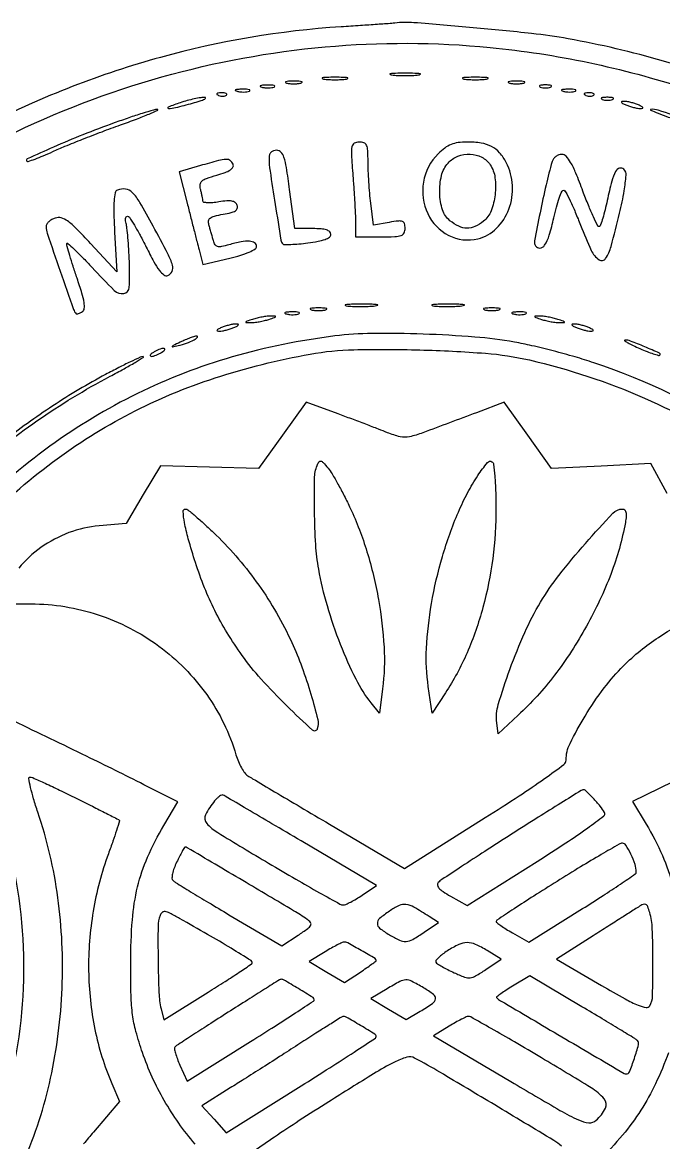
# Model space of a CAD drawing. Extents: x 0 to 449, y 1 to 450.
# Drawn here: x 132.3 to 287.6, y 178.4 to 450 of the extents above; entities that cross this region are included whole.
import ezdxf

# ---------------------------------------------------------------- set-up
doc = ezdxf.new("R2010")
doc.units = 0

msp = doc.modelspace()

# ---------------------------------------------------------------- linework, layer by layer
for points in [[(309.933214, 432.782373, 0.053037), (264.480186, 446.038393, 0.017311), (255.650568, 447.311316, 0.004605), (241.496313, 448.722185, 0.00283), (227.113568, 449.940154, 0.051089), (222.5, 449.83279, -0.013758), (221.766966, 449.760839, -0.000314), (218.26875, 449.516617, -0.000703), (214.170738, 449.238893, -0.000476), (209.5, 448.933416, 0.051606), (165.716348, 441.531295, 0.049601), (123.756541, 425.270227, 0.049545), (85.777412, 401.041995, 0.051239), (53.776173, 370.058373, 0.086257), (14.35399, 302.322327, 0.088154), (0.49313, 225.775126, 0.088142), (13.850899, 149.130034, 0.086205)], [(16.309268, 156.086223, -0.080952), (5.078203, 225, -0.080952), (16.309268, 293.913777, -0.078517), (48.877759, 356.5, -0.025343), (57.622035, 367.155352, -0.01188), (69.933648, 380.066352, -0.01188), (82.844648, 392.377965, -0.025343), (93.5, 401.122241, -0.044827), (128.296572, 422.309672, -0.045759), (166.077818, 436.785053, -0.046085), (205.603532, 444.072575, -0.046841), (245.576322, 443.937023, -0.02772), (269.467992, 440.266733, -0.026612), (293.141452, 433.941987, -0.02679)], [(307.212582, 349.731449, 0.065804), (270.754801, 367.465589, 0.010067), (266.172982, 368.888843, 0.006699), (260.868598, 370.34347, 0.006744), (255.681218, 371.61712, 0.013088), (251.5, 372.469499, 0.023852), (241.867919, 373.701685, 0.011294), (229.364872, 374.414541, 0.011202), (217.013475, 374.562309, 0.027871), (208, 373.96503, 0.039899), (183.113199, 368.877371, 0.043588), (160.109524, 359.993953, 0.043426), (138.921015, 347.222318, 0.039058), (119.4355, 330.5645, 0.035626), (104.15584, 312.937156, 0.039188), (92.065353, 293.848993, 0.039434), (83.161427, 273.219494, 0.036968), (77.375798, 251, 0.030777), (76.022466, 239.709165, 0.01444), (75.597569, 225, 0.01444), (76.022466, 210.290835, 0.030777), (77.375798, 199, 0.036968), (83.161427, 176.780506, 0.039434)], [(87.441099, 175.568966, -0.032474), (81.305715, 197.125253, -0.040082), (79.816185, 208.323206, -0.013061), (79.382286, 225.00747, -0.01309), (79.821606, 241.709272, -0.03942), (81.312375, 253, -0.033275), (87.37725, 274.364436, -0.038256), (96.011865, 293.720453, -0.038396), (107.463627, 311.475964, -0.033966), (121.9376, 328.0624, -0.035454), (139.585464, 343.370503, -0.041352), (158.372023, 355.174525, -0.041058), (178.962657, 363.789399, -0.034108), (202, 369.573683, -0.03902), (212.564871, 370.631667, -0.012155), (228.517592, 370.591798, -0.012197), (244.471773, 369.774216, -0.038114), (255.089303, 368.150147, -0.046086), (282.967454, 358.909069, -0.049022), (308.071499, 344.861789, -0.049224)], [(288.512802, 335.758768), (284.5, 343.017535), (272.5, 342.436759), (260.5, 341.855983), (254.764164, 349.888509), (249.028329, 357.921035), (242.264164, 355.36397, -0.001026), (229.265646, 350.480585, -0.034043), (226.070472, 349.529674, -0.112372), (223.816125, 349.535544, -0.039228), (220.702561, 350.515167, 0.003426), (218.565798, 351.359682, 0.001181), (215.465471, 352.552121, 0.001173), (212.041103, 353.850717, 0.001361), (208.77564, 355.070159), (201.05128, 357.930786), (195.27564, 349.881959), (189.5, 341.833131), (177.59193, 342.166565), (165.683859, 342.5), (161.552782, 335.5), (157.421706, 328.5), (150.859186, 327.931951, 0.06836), (143.536073, 326.272424, 0.06424), (136.76159, 322.679323, 0.066891), (131.36623, 317.657593, 0.088288)], [(174.115909, 177.989611, -0.045964), (166.637341, 188.569811, -0.048249), (161.357995, 200.17231, -0.015453), (159.767344, 205.320031, -0.034663), (158.957142, 209.327322, -0.026571), (158.595634, 214.009036, -0.005984), (158.5, 222, -0.019395), (158.902315, 232.367539, -0.039843), (160.173713, 240.387749, -0.044104), (162.593974, 247.570349, -0.029934), (166.528199, 255.25793), (169.92406, 261.015861), (161.71203, 265.154126, 0.003315), (147.823725, 272.037754, 0.001683), (130.263746, 280.523667, 0.00009), (111.268853, 289.620058, 0.551909)], [(127.104039, 309), (134.341921, 309, -0.08031), (150.608494, 306.370316, -0.078711), (165.342577, 298.743585, -0.079291), (176.912043, 286.996952, -0.083352), (184.009583, 272.424309, 0.027369), (184.590914, 270.789426, 0.028305), (185.341786, 269.246664, 0.029487), (186.142173, 267.993835, 0.097471), (186.856063, 267.330103, 0.004701), (188.051587, 266.604872, 0.000126), (193.351025, 263.459698, 0.000263), (199.581245, 259.768655, 0.00018), (206.658065, 255.58451), (224.816131, 244.857432), (244.401729, 257.178716, 0.004386), (252.641728, 262.463938, 0.009807), (258.788019, 266.657097, 0.00544), (263.459723, 270.057507, 0.235939), (263.993664, 271.115643, -0.114191), (264.94452, 275.15265, -0.021969), (268.58932, 281.782627, -0.024274), (273.21241, 288.611485, -0.037044), (277.916713, 294, -0.0479), (286.368816, 300.881229, -0.054734), (295.620495, 305.676853, -0.05517)], [(309.690959, 275.551392), (280.084017, 261.102785), (283.404826, 255.588035, -0.032984), (287.333491, 247.968793, -0.044402), (289.783894, 240.608494, -0.039264)], [(132.563342, 173.732387, 0.048277), (139.080483, 193.966556, 0.043666), (141.883596, 215.773823, 0.043637), (140.857474, 237.751115, 0.048059), (136.003297, 258.490247, -0.009461), (134.968417, 261.75413, -0.016507), (134.252244, 264.50026, -0.011169), (133.811498, 266.677186, -0.467188), (134.081577, 267, -0.105257), (134.74884, 266.857958, -0.002342), (137.761477, 265.497513, -0.005199), (141.278086, 263.845191, -0.00348), (145.268169, 261.885152, -0.00066), (149.208128, 259.90908, -0.001057), (152.565894, 258.210554, -0.00018), (155.53309, 256.700372, -0.061361), (155.743386, 256.558433, -0.299458), (155.799958, 256.356067, -0.00128), (155.066566, 254.081335, -0.00546), (154.187741, 251.476292, -0.003345), (153.097543, 248.423281, 0.04575), (149.405169, 234.443782, 0.045383), (148.303064, 219.987695, 0.0462), (149.823794, 205.822579, 0.051464), (153.911786, 192.705795), (155.793759, 188.315329), (149.484132, 180.907664, 0.004934), (147.090875, 178.041095, 0.008158)], [(127.579994, 255.066217, -0.066179), (132.52376, 223.760678, -0.066526), (129.111392, 192.403714, -0.072343)], [(262.848485, 177.49006, 0.051999), (261.035266, 178.85984, 0.000488), (246.71286, 187.4859, 0.001461), (233.427938, 195.41669, 0.012127), (227.305103, 198.849752, 0.193627), (225.386525, 199.050485, 0.048158), (222.390722, 197.872935, 0.020654), (217.365871, 195.048647, 0.002436), (206.488252, 188.255693, 0.003274), (199.345807, 183.681129, 0.005257), (193.322, 179.676472, 0.001353), (188.137047, 176.129761, 0.233044)], [(288.801913, 200.165396, -0.023554), (285.661463, 192.633849, -0.032099), (282.094297, 186.201256, -0.031602), (277.686882, 180.20293, -0.02182), (272, 173.981021, -0.014801)]]:
    msp.add_lwpolyline(points, format="xyb")
for points in [[(221.75, 437.276604, 0.019375), (223.229765, 437.150935, 0.011494), (225, 437.110234, 0.011494), (226.770235, 437.150935, 0.019375), (228.25, 437.276604, 0.108536), (228.666199, 437.423685, 0.707215), (228.635937, 437.56145, 0.025693), (227.329566, 437.655793, 0.005179), (225, 437.679926, 0.005179), (222.670434, 437.655793, 0.025693), (221.364063, 437.56145, 0.707215), (221.333801, 437.423685, 0.108536)], [(190.269032, 434.307009, 0.037336), (191.036634, 434.167106, 0.029507), (191.880008, 434.127736, 0.030339), (192.671085, 434.185595, 0.06278), (193.269032, 434.344063, 0.31318), (193.386009, 434.52287, 0.333666), (193.257153, 434.684921, 0.052471), (192.580113, 434.787295, 0.014395), (191.5, 434.805051, 0.012823), (190.431793, 434.764444, 0.080377), (189.900903, 434.643467, 0.597527), (189.883358, 434.48334, 0.087174)], [(196.25, 435.310674, 0.039571), (197.047266, 435.168469, 0.024357), (198, 435.122029, 0.024357), (198.952734, 435.168469, 0.039571), (199.75, 435.310674, 0.161593), (200.00914, 435.478988, 0.542911), (199.957813, 435.633659, 0.052887), (199.251983, 435.740287, 0.011065), (198, 435.767997, 0.011065), (196.748017, 435.740287, 0.052887), (196.042187, 435.633659, 0.542911), (195.99086, 435.478988, 0.161593)], [(205.25, 436.283746, 0.023547), (206.502218, 436.153981, 0.014044), (208, 436.111902, 0.014044), (209.497782, 436.153981, 0.023547), (210.75, 436.283746, 0.124239), (211.112409, 436.435926, 0.664672), (211.076562, 436.577962, 0.03126), (209.97062, 436.675363, 0.006336), (208, 436.700336, 0.006336), (206.02938, 436.675363, 0.03126), (204.923438, 436.577962, 0.664672), (204.887591, 436.435926, 0.124239)], [(239.25, 436.283746, 0.023547), (240.502218, 436.153981, 0.014044), (242, 436.111902, 0.014044), (243.497782, 436.153981, 0.023547), (244.75, 436.283746, 0.124239), (245.112409, 436.435926, 0.664672), (245.076562, 436.577962, 0.03126), (243.97062, 436.675363, 0.006336), (242, 436.700336, 0.006336), (240.02938, 436.675363, 0.03126), (238.923438, 436.577962, 0.664672), (238.887591, 436.435926, 0.124239)], [(250.25, 435.310674, 0.039571), (251.047266, 435.168469, 0.024357), (252, 435.122029, 0.024357), (252.952734, 435.168469, 0.039571), (253.75, 435.310674, 0.161593), (254.00914, 435.478988, 0.542911), (253.957813, 435.633659, 0.052887), (253.251983, 435.740287, 0.011065), (252, 435.767997, 0.011065), (250.748017, 435.740287, 0.052887), (250.042187, 435.633659, 0.542911), (249.99086, 435.478988, 0.161593)], [(257.75, 434.337719, 0.057986), (258.320008, 434.181385, 0.037979), (259, 434.12966, 0.037979), (259.679992, 434.181385, 0.057986), (260.25, 434.337719, 0.174857), (260.459382, 434.525001, 0.447206), (260.398438, 434.693942, 0.078554), (259.89144, 434.810911, 0.017491), (259, 434.842105, 0.017491), (258.10856, 434.810911, 0.078554), (257.601562, 434.693942, 0.447206), (257.540618, 434.525001, 0.174857)], [(179.8125, 432.316886, 0.051402), (180.359369, 432.160852, 0.05415), (180.916927, 432.123424, 0.060344), (181.402231, 432.202593, 0.126455), (181.729167, 432.395833, 0.296942), (181.77538, 432.614691, 0.208169), (181.592839, 432.799335, 0.077125), (181.112848, 432.910055, 0.028489), (180.416667, 432.921053, 0.018894), (179.670344, 432.862007, 0.168741), (179.37858, 432.720685, 0.470617), (179.395823, 432.538436, 0.054073)], [(184.269032, 433.307009, 0.037336), (185.036634, 433.167106, 0.029507), (185.880008, 433.127736, 0.030339), (186.671085, 433.185595, 0.06278), (187.269032, 433.344063, 0.31318), (187.386009, 433.52287, 0.333666), (187.257153, 433.684921, 0.052471), (186.580113, 433.787295, 0.014395), (185.5, 433.805051, 0.012823), (184.431793, 433.764444, 0.080377), (183.900903, 433.643467, 0.597527), (183.883358, 433.48334, 0.087174)], [(263.269032, 433.307009, 0.037336), (264.036634, 433.167106, 0.029507), (264.880008, 433.127736, 0.030339), (265.671085, 433.185595, 0.06278), (266.269032, 433.344063, 0.31318), (266.386009, 433.52287, 0.333666), (266.257153, 433.684921, 0.052471), (265.580113, 433.787295, 0.014395), (264.5, 433.805051, 0.012823), (263.431793, 433.764444, 0.080377), (262.900903, 433.643467, 0.597527), (262.883358, 433.48334, 0.087174)], [(268.8125, 432.316886, 0.051402), (269.359369, 432.160852, 0.05415), (269.916927, 432.123424, 0.060344), (270.402231, 432.202593, 0.126455), (270.729167, 432.395833, 0.296942), (270.77538, 432.614691, 0.208169), (270.592839, 432.799335, 0.077125), (270.112848, 432.910055, 0.028489), (269.416667, 432.921053, 0.018894), (268.670344, 432.862007, 0.168741), (268.37858, 432.720685, 0.470617), (268.395823, 432.538436, 0.054073)], [(170.5, 430.528002, 0.0139), (167.585798, 429.476892, 0.814855), (167.63999, 429.162386, 0.069255), (169.395949, 429.34849, 0.006879), (173.5, 430.429872, 0.009518), (175.300191, 430.967912, 0.032066), (176.44375, 431.416164, 0.239016), (176.638133, 431.664625, 0.470527), (176.5, 431.833731, 0.042457), (175.466181, 431.752326, 0.01271), (173.9125, 431.455356, 0.012645), (172.178137, 431.031722, 0.013378)], [(272.75, 431.337719, 0.057986), (273.320008, 431.181385, 0.037979), (274, 431.12966, 0.037979), (274.679992, 431.181385, 0.057986), (275.25, 431.337719, 0.174857), (275.459382, 431.525001, 0.447206), (275.398438, 431.693942, 0.078554), (274.89144, 431.810911, 0.017491), (274, 431.842105, 0.017491), (273.10856, 431.810911, 0.078554), (272.601562, 431.693942, 0.447206), (272.540618, 431.525001, 0.174857)], [(278.5, 430, 0.02318), (279.375609, 429.670913, 0.018093), (280.353125, 429.393028, 0.018434), (281.284048, 429.200514, 0.04179), (282, 429.140571, 0.055166), (282.502647, 429.196198, 0.507108), (282.577294, 429.367142, 0.14515), (282.303516, 429.625069, 0.015364), (281.5, 430, 0.02318), (280.624391, 430.329087, 0.018093), (279.646875, 430.606972, 0.018434), (278.715952, 430.799486, 0.04179), (278, 430.859429, 0.055166), (277.497353, 430.803802, 0.507108), (277.422706, 430.632858, 0.14515), (277.696484, 430.374931, 0.015364)], [(154.5, 425.624577, 0.007453), (146.937047, 422.743655, 0.008602), (139.819253, 419.767263, 0.002662), (133.434198, 416.92665, 0.524519), (133.326946, 416.339721, 0.287899), (133.640709, 416.267987, 0.005238), (135.320994, 416.874403, 0.011224), (137.308598, 417.66661, 0.007043), (139.597724, 418.677387, -0.00999), (142.580804, 419.973636, -0.003651), (146.850581, 421.692112, -0.003618), (151.547333, 423.503556, -0.004322), (156, 425.140129, 0.004265), (159.926869, 426.582938, 0.008735), (162.975, 427.793715, 0.009342), (165.042867, 428.702966, 0.803507), (165, 428.898424, 0.071269), (164.024201, 428.759768, 0.004699), (161.296875, 427.937441, 0.006729), (158.056637, 426.879103, 0.004973)], [(291.92625, 425.934301, 0.005169), (295.184338, 424.84472, 0.008265), (297.991021, 423.989219, 0.003003), (300.395517, 423.31514, 0.269429), (300.739673, 423.406339, 0.55362), (300.63219, 423.87415, 0.001555), (293.338324, 426.377473, 0.003291), (286.341736, 428.703221, 0.097743), (284.496591, 428.924717, 0.782453), (284.470093, 428.768006, 0.006935), (286.267959, 428.015228, 0.008217), (288.761811, 427.058774, 0.00418)], [(192.017937, 417.25, 0.033807), (192.27595, 413.941888, 0.003189), (193.507511, 405.891332, 0.00098), (194.916007, 397.171134, 0.157099), (195.35838, 396.308287, 0.200163), (195.752986, 396.145947, 0.008057), (197.33296, 396.179012, 0.013057), (199.241694, 396.29971, 0.008759), (201.415809, 396.532748, 0.015649), (203.900892, 396.922559, 0.042541), (205.615902, 397.400746, 0.066893), (206.664928, 397.961005, 0.241189), (207, 398.615223, 0.213147), (206.722906, 399.235697, 0.106397), (205.960827, 399.670803, 0.058271), (204.638442, 399.92564, 0.018494), (202.628687, 400), (198.257373, 400), (197, 409.5, 0.005651), (196.236175, 414.80902, 0.041011), (195.633595, 417.312858, 0.107855), (194.904071, 418.549356, 0.208674), (193.871313, 419, 0.081388), (193.114993, 418.876068, 0.108391), (192.519702, 418.518603, 0.112847), (192.144637, 417.957628, 0.093986)], [(212.345789, 412.75, -0.002655), (212.59208, 409.353125, -0.00269), (212.80112, 405.96875, -0.002617), (212.951755, 403.021871, -0.010999), (212.994006, 401.25), (213, 398), (219, 398, 0.008206), (222.530943, 398.057954, 0.075657), (224.031574, 398.336996, 0.197533), (224.739294, 398.963902, 0.114454), (225, 400.087898, 0.068753), (224.845615, 401.20534, 0.239234), (224.366572, 401.725552, 0.11857), (223.391528, 401.844008, 0.013057), (221.146764, 401.524796), (217.293529, 400.873796), (216.655457, 406.186898, -0.008425), (216.410264, 408.566595, -0.00541), (216.202265, 411.334589, -0.005437), (216.057407, 414.049324, -0.010152), (216.008692, 416.25, 0.012232), (215.937288, 418.965014, 0.094149), (215.637949, 420.196205, 0.199182), (214.999903, 420.792195, 0.089768), (213.851783, 421, 0.130609), (212.668623, 420.685572, 0.221191), (212.087584, 419.864641, 0.060589), (211.978005, 418.025963, 0.004046)], [(232.996617, 418.150463, 0.154423), (229.440181, 411.302006, 0.153489), (230.458508, 403.635561, 0.16686), (235.547593, 398.359184, 0.181182), (242.611822, 397.548095, 0.134054), (247.118733, 400.073092, 0.109728), (250.132821, 404.723957, 0.103271), (251.004264, 410.465726, 0.105908), (249.48965, 416.020016, 0.059644), (247.883593, 418.38583, 0.093386), (245.959628, 419.907038, 0.082699), (243.439486, 420.735949, 0.038205), (239.988818, 421, 0.033113), (237.806522, 420.855318, 0.063731), (236.115679, 420.406074, 0.06466), (234.608284, 419.550743, 0.035048)], [(175.380286, 415.273764), (170.260571, 413.780328), (172.188524, 406.140164, 0.000343), (172.995849, 402.950087, 0.000319), (173.827283, 399.682925, 0.000318), (174.570227, 396.77896, 0.001078), (175.059942, 394.886814), (176.003408, 391.273629), (182.501704, 392.828449, 0.015446), (185.148641, 393.548886, 0.029604), (187.211226, 394.315428, 0.032817), (188.6471, 395.064098, 0.261893), (189, 395.691634, 0.256522), (188.528875, 396.5495, 0.127775), (187.31299, 396.941925, 0.063545), (185.249516, 396.79953, 0.020874), (182.284857, 396.081696, -0.019063), (180.500098, 395.642705, -0.116548), (179.558091, 395.670023, -0.191676), (178.968579, 396.108758, -0.069395), (178.541458, 397.081696, -0.000017), (178.295246, 397.954102, -0.00001), (178.001169, 398.996318, -0.00001), (177.707472, 400.037345, -0.000017), (177.46252, 400.90577, -0.100965), (177.388735, 401.90592, -0.202705), (177.78021, 402.577756, -0.102286), (178.789498, 403.052103, -0.01703), (180.90137, 403.483337, 0.01887), (182.808768, 403.880131, 0.08077), (183.873537, 404.335372, 0.173102), (184.323679, 404.912065, 0.173297), (184.306699, 405.643138, 0.135043), (183.813477, 406.312731, 0.120992), (183.02649, 406.670475, 0.069407), (181.796906, 406.728611, 0.019008), (179.867849, 406.477673, -0.019935), (178.38391, 406.287432, -0.033793), (177.13217, 406.262293, -0.038552), (176.223782, 406.376017, -0.351738), (175.986345, 406.662102, 0.03601), (175.946082, 407.116983, 0.00844), (175.811217, 407.870295, 0.008655), (175.625996, 408.733622, 0.008406), (175.409338, 409.598478, -0.096084), (175.327847, 410.749287, -0.188154), (175.756009, 411.546536, -0.094012), (176.882348, 412.18922, -0.014514), (179.34962, 412.957896, 0.018583), (181.387508, 413.611037, 0.060456), (182.650955, 414.249779, 0.115952), (183.265605, 414.908138, 0.225356), (183.319639, 415.609418, 0.146422), (182.640718, 416.489301, 0.167821), (181.627289, 416.792043, 0.055223), (179.784348, 416.508633, 0.005227)], [(245.604792, 415.480412, -0.113145), (246.76514, 412.347495, -0.061804), (246.789548, 408.228979, -0.062538), (245.819928, 404.308192, -0.131446), (243.988322, 401.789461, -0.062705), (241.917672, 400.504464, -0.111761), (239.964845, 400.0932, -0.109079), (237.992457, 400.559872, -0.057822), (235.860784, 401.911647, -0.14708), (234.072429, 404.536525, -0.068462), (233.371574, 408.636753, -0.067409), (233.804615, 412.866264, -0.125381), (235.404988, 415.895012, -0.114592), (237.791915, 417.552796, -0.105256), (240.742414, 418.056579, -0.108731), (243.565431, 417.313943, -0.129952)], [(260.622676, 416.25, 0.013985), (259.137571, 410.592547, 0.008366), (257.674364, 403.794729, 0.002859), (256.372842, 397.011179, 0.186471), (256.588804, 395.856312, 0.277247), (257.663008, 395.302093, 0.235157), (258.783349, 395.953288, 0.072415), (259.92644, 398.395422, 0.019071), (261.018127, 402.582248, -0.011992), (261.666364, 405.220775, -0.019749), (262.354778, 407.412144, -0.014596), (263.013629, 409.095469, -0.359351), (263.427443, 409.310156, -0.224774), (263.886869, 408.958293, -0.006718), (264.99278, 406.734971, -0.012151), (266.222839, 404.008702, -0.007945), (267.513941, 400.810156, 0.016214), (270.085594, 394.730801, 0.133868), (271.998642, 392.45386, 0.419104), (273.580263, 392.754524, 0.082185), (274.908339, 395.687348, 0.00579), (276.963746, 403.749602, 0.01837), (278.076564, 409.202665, 0.021165), (278.538343, 412.961225, 0.21977), (278.01374, 414.38626, 0.272095), (276.953998, 414.661456, 0.203053), (275.993044, 413.887679, 0.060065), (275.060231, 411.49854, 0.010785), (273.965372, 406.836826, -0.008651), (273.438218, 404.548478, -0.012619), (272.888392, 402.553691, -0.008117), (272.36554, 400.92383, -0.174377), (272.055896, 400.534546, -0.441427), (271.693562, 400.637885, -0.006486), (270.618151, 402.87217, -0.012714), (269.403171, 405.666095, -0.007472), (268.085996, 409.063818, 0.008405), (266.372158, 413.460394, 0.033199), (265.097068, 416.067493, 0.057742), (264.005535, 417.543972, 0.207617), (262.954632, 418, 0.088852), (262.220737, 417.868546, 0.072453), (261.518929, 417.485937, 0.072409), (260.955066, 416.918735, 0.08853)], [(155.281574, 409.348244, 0.250317), (154.715751, 408.669826, 0.034736), (154.460277, 406.791097, 0.024082), (154.40852, 403.842951, 0.006521), (154.612275, 399.177191), (155.161402, 389.5), (148.794888, 396.385368, 0.007682), (145.283712, 400.067556, 0.042384), (143.205546, 401.8505, 0.088586), (141.656667, 402.594225, 0.145585), (140.214187, 402.56798, 0.053103), (139.367338, 402.196447, 0.059067), (138.650417, 401.665403, 0.067359), (138.162759, 401.063274, 0.137412), (138, 400.482226, 0.082225), (138.267837, 398.864558, 0.001213), (141.410934, 389.705909, 0.000922), (144.644383, 380.413408, 0.112647), (145.30584, 379.360827, 0.248268), (145.476911, 379.308151, 0.035397), (145.843859, 379.405279, 0.033421), (146.295595, 379.594323, 0.022609), (146.783409, 379.86614, 0.234137), (147.24852, 380.612581, 0.063449), (147.206276, 382.045035, 0.034605), (146.686369, 384.312523, 0.008318), (145.504449, 387.986919, -0.003727), (144.545002, 390.878324, -0.005245), (143.735682, 393.472093, -0.003164), (143.092349, 395.662803, -0.06994), (143, 396.319777, -0.642069), (143.247938, 396.433258, -0.009639), (144.801396, 395.03856, -0.012762), (146.778981, 393.096256, -0.00678), (149.132413, 390.596801, 0.013129), (154.530223, 385.007977, 0.23722), (156.828345, 384.270058, 0.355486), (158.157791, 385.747988, 0.022488), (158.185857, 392.012652, 0.00534), (158.03247, 395.007686, 0.006457), (157.822222, 397.814654, 0.005551), (157.588874, 400.169303, 0.043274), (157.373883, 401.25, -0.043339), (157.240586, 401.920498, -0.075445), (157.263773, 402.485937, -0.115262), (157.431453, 402.860313, -0.234192), (157.713327, 403, -0.253901), (158.175891, 402.748924, -0.007436), (159.398985, 400.803848, -0.013222), (160.781608, 398.389169, -0.008523), (162.260783, 395.523736, 0.009776), (164.11403, 391.955634, 0.03739), (165.47205, 389.85242, 0.06835), (166.560844, 388.761825, 0.259646), (167.480069, 388.630725, 0.198182), (168.526153, 389.620412, 0.179234), (168.626438, 391.112755, 0.047977), (167.514395, 393.869042, 0.004075), (163.931749, 400.62623, 0.007845), (160.708502, 406.370385, 0.063641), (158.875851, 408.760456, 0.162816), (157.238664, 409.585376, 0.133033)], [(202.25, 380.310674, 0.039571), (203.047266, 380.168469, 0.024357), (204, 380.122029, 0.024357), (204.952734, 380.168469, 0.039571), (205.75, 380.310674, 0.161593), (206.00914, 380.478988, 0.542911), (205.957813, 380.633659, 0.052887), (205.251983, 380.740287, 0.011065), (204, 380.767997, 0.011065), (202.748017, 380.740287, 0.052887), (202.042187, 380.633659, 0.542911), (201.99086, 380.478988, 0.161593)], [(210.727696, 381.278268, 0.02012), (212.234338, 381.152063, 0.010546), (214.11537, 381.110215, 0.010474), (216.048239, 381.148479, 0.015806), (217.727696, 381.270202, 0.062969), (218.351289, 381.416037, 0.78507), (218.335636, 381.550546, 0.026082), (217.006031, 381.645979, 0.004587), (214.5, 381.67186, 0.004873), (211.985512, 381.650253, 0.021409), (210.504386, 381.559569, 0.613017), (210.45162, 381.422293, 0.180442)], [(231.727696, 381.278268, 0.02012), (233.234338, 381.152063, 0.010546), (235.11537, 381.110215, 0.010474), (237.048239, 381.148479, 0.015806), (238.727696, 381.270202, 0.062969), (239.351289, 381.416037, 0.78507), (239.335636, 381.550546, 0.026082), (238.006031, 381.645979, 0.004587), (235.5, 381.67186, 0.004873), (232.985512, 381.650253, 0.021409), (231.504386, 381.559569, 0.613017), (231.45162, 381.422293, 0.180442)], [(244.25, 380.310674, 0.039571), (245.047266, 380.168469, 0.024357), (246, 380.122029, 0.024357), (246.952734, 380.168469, 0.039571), (247.75, 380.310674, 0.161593), (248.00914, 380.478988, 0.542911), (247.957813, 380.633659, 0.052887), (247.251983, 380.740287, 0.011065), (246, 380.767997, 0.011065), (244.748017, 380.740287, 0.052887), (244.042187, 380.633659, 0.542911), (243.99086, 380.478988, 0.161593)], [(188, 378, 0.004595), (186.660122, 377.557279, 0.172749), (186.413781, 377.36194, 0.574334), (186.487696, 377.221484, 0.010926), (187.5, 377.19936, 0.0298), (188.443967, 377.255671, 0.014229), (189.646875, 377.434548, 0.01405), (190.896643, 377.693325, 0.019418), (192, 378, 0.004595), (193.339878, 378.442721, 0.172749), (193.586219, 378.63806, 0.574334), (193.512304, 378.778516, 0.010926), (192.5, 378.80064, 0.0298), (191.556033, 378.744329, 0.014229), (190.353125, 378.565452, 0.01405), (189.103357, 378.306675, 0.019418)], [(196.269032, 379.307009, 0.037336), (197.036634, 379.167106, 0.029507), (197.880008, 379.127736, 0.030339), (198.671085, 379.185595, 0.06278), (199.269032, 379.344063, 0.31318), (199.386009, 379.52287, 0.333666), (199.257153, 379.684921, 0.052471), (198.580113, 379.787295, 0.014395), (197.5, 379.805051, 0.012823), (196.431793, 379.764444, 0.080377), (195.900903, 379.643467, 0.597527), (195.883358, 379.48334, 0.087174)], [(251.269032, 379.307009, 0.037336), (252.036634, 379.167106, 0.029507), (252.880008, 379.127736, 0.030339), (253.671085, 379.185595, 0.06278), (254.269032, 379.344063, 0.31318), (254.386009, 379.52287, 0.333666), (254.257153, 379.684921, 0.052471), (253.580113, 379.787295, 0.014395), (252.5, 379.805051, 0.012823), (251.431793, 379.764444, 0.080377), (250.900903, 379.643467, 0.597527), (250.883358, 379.48334, 0.087174)], [(258, 378, 0.019418), (259.103357, 377.693325, 0.01405), (260.353125, 377.434548, 0.014229), (261.556033, 377.255671, 0.0298), (262.5, 377.19936, 0.010926), (263.512304, 377.221484, 0.574334), (263.586219, 377.36194, 0.172749), (263.339878, 377.557279, 0.004595), (262, 378, 0.019418), (260.896643, 378.306675, 0.01405), (259.646875, 378.565452, 0.014229), (258.443967, 378.744329, 0.0298), (257.5, 378.80064, 0.010926), (256.487696, 378.778516, 0.574334), (256.413781, 378.63806, 0.172749), (256.660122, 378.442721, 0.004595)], [(180.5, 376, 0.015364), (179.696484, 375.625069, 0.14515), (179.422706, 375.367142, 0.507108), (179.497353, 375.196198, 0.055166), (180, 375.140571, 0.04179), (180.715952, 375.200514, 0.018434), (181.646875, 375.393028, 0.018093), (182.624391, 375.670913, 0.02318), (183.5, 376, 0.015364), (184.303516, 376.374931, 0.14515), (184.577294, 376.632858, 0.507108), (184.502647, 376.803802, 0.055166), (184, 376.859429, 0.04179), (183.284048, 376.799486, 0.018434), (182.353125, 376.606972, 0.018093), (181.375609, 376.329087, 0.02318)], [(266.5, 376, 0.02318), (267.375609, 375.670913, 0.018093), (268.353125, 375.393028, 0.018434), (269.284048, 375.200514, 0.04179), (270, 375.140571, 0.055166), (270.502647, 375.196198, 0.507108), (270.577294, 375.367142, 0.14515), (270.303516, 375.625069, 0.015364), (269.5, 376, 0.02318), (268.624391, 376.329087, 0.018093), (267.646875, 376.606972, 0.018434), (266.715952, 376.799486, 0.04179), (266, 376.859429, 0.055166), (265.497353, 376.803802, 0.507108), (265.422706, 376.632858, 0.14515), (265.696484, 376.374931, 0.015364)], [(170.5, 372.464812, 0.002037), (168.764415, 371.620123, 0.144411), (168.530826, 371.405178, 0.659589), (168.604514, 371.303275, 0.004567), (170, 371.630879, 0.026704), (172.032941, 372.244434, 0.031226), (173.881999, 373.045761, 0.092215), (174.636092, 373.625335, 0.654132), (174.5, 373.924487, 0.071548), (173.937143, 373.83507, 0.012376), (172.9125, 373.489646, 0.01324), (171.721891, 373.019091, 0.011503)], [(281.895766, 370.908462, 0.010162), (283.609143, 370.189598, 0.015803), (285.116518, 369.647331, 0.010047), (286.365407, 369.269703, 0.271097), (286.687253, 369.353919, 0.525456), (286.603873, 369.806448, 0.005253), (283.06457, 371.346729, 0.008704), (279.587383, 372.745891, 0.115926), (278.229764, 372.929363, 0.710525), (278.196014, 372.790727, 0.01757), (279.005624, 372.306585, 0.014522), (280.258867, 371.66245, 0.007037)], [(164, 370, 0.027796), (163.485814, 369.625641, 0.102785), (163.234375, 369.315379, 0.335455), (163.267727, 369.122372, 0.190341), (163.5, 369.030626, 0.067616), (163.987337, 369.096832, 0.024967), (164.646875, 369.315379, 0.024204), (165.352293, 369.628962, 0.026766), (166, 370, 0.027796), (166.514186, 370.374359, 0.102785), (166.765625, 370.684621, 0.335455), (166.732273, 370.877628, 0.190341), (166.5, 370.969374, 0.067616), (166.012663, 370.903168, 0.024967), (165.353125, 370.684621, 0.024204), (164.647707, 370.371038, 0.026766)], [(152.415628, 364.62553, 0.022053), (139.624712, 357.012388, 0.021912), (127.52577, 348.286913, 0.022269), (116.43216, 338.690813, 0.024823), (106.651306, 328.471644, 0.012753), (101.629718, 322.366814, 0.00962), (96.417264, 315.418344, 0.009566), (91.845434, 308.810171, 0.02744), (89.019095, 304, 0.045446), (88.470482, 302.648233, 0.832993), (88.674765, 302.542806, 0.018188), (90.413745, 304.96951, 0.002154), (94.053229, 310.511205, -0.032583), (105.986439, 326.474089, -0.032346), (119.919609, 340.792893, -0.031875), (135.788638, 353.38197, -0.029685), (153.5, 364.181723, 0.004343), (156.883471, 366.016532, 0.008303), (159.5625, 367.558252, 0.005924), (161.552849, 368.780314, 0.751021), (161.5, 368.964099, 0.10856), (160.827401, 368.818073, 0.003874), (158.418966, 367.690669, 0.006987), (155.58574, 366.28861, 0.00482)], [(211.705973, 332.198466, -0.03516), (215.744836, 321.65277, -0.029672), (218.541197, 310.031555, -0.030386), (219.880961, 298.539237, -0.04493), (219.531138, 288.402925), (218.797583, 282.531751), (216.78852, 285.012839, -0.054161), (213.108233, 290.723847, -0.022472), (209.365363, 299.121168, -0.022035), (206.150274, 308.49867, -0.027739), (204.05098, 317.433659, -0.028423), (203.345366, 323.361647, -0.011584), (203.032916, 331.478139, -0.008434), (203.045237, 339.385557, -0.087215), (203.666086, 342.572217, -0.0505), (204.11068, 343.453298, -0.32292), (204.549158, 343.627345, -0.147952), (205.126255, 343.280936, -0.0115), (206.317967, 341.904004, -0.037171), (207.298685, 340.518909, -0.008754), (208.719834, 338.061351, -0.008968), (210.257721, 335.170119, -0.008718)], [(247, 332.398825, -0.031843), (246.208034, 319.975834, -0.034641), (243.844247, 308.106703, -0.036069), (239.988689, 297.135505, -0.041833), (234.745383, 287.391559), (231.559539, 282.5), (230.609932, 288.970514, -0.049388), (230.175814, 298.195808, -0.029767), (231.391945, 309.088225, -0.028398), (234.029901, 320.483712, -0.030183), (237.901727, 331.270739, -0.020467), (240.137823, 335.948854, -0.025246), (242.611711, 340.101357, -0.020075), (244.919971, 343.281054, -0.381063), (246.035824, 343.47786, -0.228838), (246.419958, 342.874972, -0.007639), (246.716773, 339.977587, -0.013109), (246.930202, 336.459473, -0.008594)], [(179.203813, 325.679226, -0.023085), (184.640807, 319.860998, -0.02308), (189.518699, 313.565862, -0.022949), (193.820857, 306.812136, -0.022231), (197.535343, 299.621891, -0.020408), (199.981804, 293.696775, -0.015962), (202.163356, 287.088149, -0.011129), (203.813132, 281.000971, -0.141983), (203.720247, 278.66074, -0.544064), (202.556492, 278.360488, -0.007732), (196.312874, 284.28899, -0.015707), (190.089454, 290.779326, -0.02873), (185.505305, 296.5, -0.01708), (181.870226, 302.000788, -0.021128), (178.885555, 307.367554, -0.02132), (176.38577, 312.925466, -0.017966), (174.20891, 319, -0.007589), (172.463951, 324.784178, -0.023343), (171.527468, 328.763347, -0.030588), (171.20289, 331.382318, -0.432536), (171.783329, 332, -0.172515), (172.374958, 331.789608, -0.005551), (174.351771, 330.143273, -0.010109), (176.653078, 328.101316, -0.006781)], [(278.355951, 328.75, -0.046143), (274.878407, 316.330261, -0.035482), (268.926776, 303.561418, -0.035343), (261.194396, 291.701346, -0.044489), (252.383554, 282), (247.5, 277.5), (247.190752, 280.175652, -0.100923), (247.573628, 284.611707, -0.015233), (250.373867, 293.126511, -0.018125), (254.001844, 302.094104, -0.029456), (257.791886, 309.381628, -0.030795), (262.266486, 315.921552, -0.01518), (268.696512, 323.681183, -0.008036), (275.329607, 330.969073, -0.207453), (277.725, 332.002297, -0.211946), (278.221008, 331.78104, -0.136304), (278.506584, 331.208332, -0.070736), (278.556536, 330.217752, -0.022488)], [(250.793388, 253.146084, 0.001512), (244.314881, 248.984978, 0.002265), (238.684866, 245.30847, 0.000929), (233.881984, 242.128147, 0.049705), (233.033235, 241.433235, 0.243275), (232.836082, 240.813753, 0.141224), (233.183809, 240.093452, 0.064461), (234.197664, 239.219005, 0.017734), (236.000489, 238.119882), (240.021283, 235.860069), (256.993117, 246.553881, 0.005052), (263.943579, 251.032044, 0.010942), (269.173288, 254.643318, 0.005554), (273.173244, 257.604911, 0.374477), (273.333709, 258.373846, 0.044745), (272.270076, 259.927483, 0.017638), (270.549688, 261.869241, 0.009951), (268.742619, 263.695199, 0.238931), (268.075686, 263.902695, 0.097323), (267.65197, 263.742493, 0.000305), (262.761541, 260.702803, 0.001721), (257.239443, 257.239389, 0.001075)], [(178.839041, 261.226419, 0.058129), (176.659166, 257.862902, 0.301688), (176.925907, 255.775604, 0.077959), (179.577285, 253.532927, 0.002384), (191.915539, 246.108289, 0.002672), (198.503829, 242.233936, 0.004149), (204.232724, 238.96931, 0.001334), (209.213382, 236.20297, 0.126753), (210.001166, 236, 0.104321), (210.62609, 236.13182, 0.015144), (211.805613, 236.695881, 0.016597), (213.176567, 237.461911, 0.013529), (214.592343, 238.368958), (218.078578, 240.737916), (199.789289, 251.531759, 0.00019), (192.733868, 255.69206, 0.000302), (186.691425, 259.247035, 0.000059), (181.360971, 262.377946, 0.015069), (180.883647, 262.639219, 0.226155), (180.55254, 262.647783, 0.046454), (180.028798, 262.353577, 0.040455), (179.431041, 261.864713, 0.02832)], [(169.631589, 246.353623, 0.024256), (169.024195, 244.902737, 0.034536), (168.6396, 243.559814, 0.037024), (168.491317, 242.475107, 0.225126), (168.696377, 241.963226, 0.048585), (169.339973, 241.474152, 0.000873), (173.025945, 239.209322, 0.002168), (177.340835, 236.594073, 0.001444), (182.306841, 233.63303), (195.113682, 226.046854), (199.073699, 228.667469, 0.008902), (201.394751, 230.263603, 0.107848), (202.116547, 231.060927, 0.301456), (202.073488, 231.725217, 0.080929), (201.266857, 232.490314, 0.015157), (197.977108, 234.585791, 0.000596), (185.669538, 241.890879, 0.000081), (172.204859, 249.858152, 0.134336), (171.686425, 250, 0.265691), (171.512017, 249.900283, 0.004715), (170.952467, 248.928877, 0.010444), (170.320926, 247.751341, 0.006606)], [(261.797134, 241.706856, 0.002174), (256.15741, 238.141061, 0.003532), (251.401652, 235.057639, 0.000625), (247.235833, 232.307249, 0.230801), (247.054836, 232, 0.25572), (247.180427, 231.720277, 0.008633), (248.191028, 230.982171, 0.014377), (249.462205, 230.140594, 0.0093), (250.978097, 229.237179), (254.940789, 226.974358), (267.970395, 235.094798, 0.003844), (272.965348, 238.261382, 0.006164), (277.172553, 241.048161, 0.001784), (280.765267, 243.510962, 0.246387), (281, 243.958395, 0.081302), (280.696028, 245.815448, 0.030434), (279.700809, 248.269025, 0.024055), (278.498926, 250.499222, 0.272949), (277.652175, 250.956856, 0.121498), (276.846625, 250.72588, 0.00177), (272.519485, 248.221872, 0.004737), (267.515433, 245.238551, 0.003094)], [(165.615108, 233.439372, 0.089583), (165.125603, 230.862424, 0.005057), (165.134434, 222.707028, 0.007051), (165.336475, 214.721901, 0.048141), (165.868315, 210.824019), (166.5, 208.148037), (177.234999, 214.824019, 0.00316), (181.350208, 217.419435, 0.005107), (184.815371, 219.685805, 0.001223), (187.806254, 221.696489, 0.251294), (187.965844, 222, 0.257958), (187.684513, 222.499178, 0.001401), (182.81293, 225.485098, 0.005492), (177.136697, 228.857453, 0.003351), (170.365108, 232.720215, 0.009286), (167.970797, 234.006937, 0.081251), (166.827579, 234.376176, 0.219374), (166.130993, 234.174628, 0.123329)], [(221.17914, 234.494305, 0.025402), (218.811264, 232.67933, 0.219569), (218.266437, 231.503018, 0.23219), (218.821739, 230.367475, 0.028332), (221.170695, 228.75, 0.028059), (223.625578, 227.439722, 0.127437), (225.206991, 227.150867, 0.112068), (226.835338, 227.647532, 0.019401), (229.585067, 229.364014), (233.064027, 231.728028), (230.782013, 233.208405, 0.013179), (227.124369, 235.446473, 0.09772), (225.200812, 236.100908, 0.144625), (223.515314, 235.839026, 0.040468)], [(281.5, 235.487665, 0.000072), (280.262641, 234.698345, 0.000008), (277.469969, 232.916248, 0.00001), (274.147689, 230.79602, 0.000008), (270.589256, 228.524901), (261.678511, 222.837544), (272.581127, 216.47528, 0.004966), (278.287467, 213.22086, 0.027517), (281.461724, 211.674362, 0.056918), (283.375756, 211.114385, 0.317985), (284.287326, 211.54894, 0.122287), (284.946355, 213.959798, 0.006126), (285.038855, 222.202431, 0.008848), (284.8881, 230.252063, 0.061615), (284.264039, 234.131536, 0.022232), (283.76254, 235.609985, 0.187965), (283.295898, 236.117895, 0.226644), (282.661425, 236.124474, 0.033085)], [(205.609992, 224.635047), (201.719985, 222.28034), (206.007482, 219.723585), (210.294978, 217.166831), (214.147489, 219.716302, 0.004532), (215.624275, 220.712954, 0.007194), (216.868325, 221.59569, 0.002458), (217.91867, 222.371889, 0.236639), (218, 222.53411, 0.266342), (217.740606, 222.986524, 0.002625), (214.379507, 224.930427, 0.004283), (211.104206, 226.764798, 0.128034), (210.19284, 226.994877, 0.110523), (209.754564, 226.89339, 0.006954), (208.560832, 226.299563, 0.009973), (207.150552, 225.53741, 0.007229)], [(235.251204, 224.885714, 0.020926), (234.038618, 224.035582, 0.033535), (233.089072, 223.202181, 0.036503), (232.469943, 222.482497, 0.306881), (232.452893, 222.07622, 0.11426), (232.823111, 221.702812, 0.010923), (233.930143, 221.038755, 0.013476), (235.305147, 220.302662, 0.010234), (236.849232, 219.567987, 0.016704), (239.419951, 218.510595, 0.114339), (240.768559, 218.335471, 0.110048), (242.079689, 218.766725, 0.014966), (244.531459, 220.327586), (248.267833, 222.866518), (244.883916, 224.929521, 0.031658), (242.050185, 226.419915, 0.106764), (240.013652, 226.8501, 0.108465), (237.999301, 226.398315, 0.033236)], [(182.102327, 209.955068, 0.000984), (177.313684, 206.883781, 0.001529), (173.197011, 204.21417, 0.000433), (169.622651, 201.876267, 0.05137), (169.195855, 201.529189, 0.251732), (169.079745, 201.14317, 0.018548), (169.349282, 200.032739, 0.022281), (169.800676, 198.669569, 0.014828), (170.432641, 197.149376), (172.178225, 193.278362), (187.566022, 202.889181, 0.002147), (193.466712, 206.609907, 0.003497), (198.438175, 209.823697, 0.000592), (202.797651, 212.692694, 0.243867), (202.969208, 213, 0.267853), (202.696232, 213.508524, 0.002775), (199.118284, 215.698124, 0.003467), (195.564127, 217.81264, 0.186734), (194.801882, 217.936074, 0.088184), (194.576423, 217.844821, 0.000143), (190.946861, 215.565284, 0.001119), (186.877093, 212.994923, 0.000691)], [(220.609992, 215.635047), (216.719985, 213.28034), (220.976014, 210.74235), (225.232044, 208.20436), (228.619217, 210.202841, 0.016253), (231.632135, 212.115153, 0.210395), (232.320307, 213.217686, 0.275323), (231.876538, 214.284905, 0.026594), (229.441352, 215.902102, 0.014394), (226.560425, 217.49193, 0.127104), (225.154696, 217.810151, 0.117496), (223.724758, 217.423395, 0.011564)], [(251.024834, 216.286763, 0.008388), (249.451285, 215.312263, 0.014417), (248.178651, 214.441427, 0.008401), (247.193089, 213.698816, 0.453044), (247.1811, 213.490545, 0.061266), (248.122399, 212.767284, 0.000147), (262.954033, 204.027711, 0.000071), (278.038425, 195.148031, 0.133765), (278.581848, 195, 0.308586), (279.353831, 195.52659, 0.013128), (280.536873, 198.795092, 0.013548), (281.543062, 202.119118, 0.275388), (281.27295, 203.092775, 0.052657), (280.648132, 203.575211, 0.000926), (277.009276, 205.808424, 0.002321), (272.749847, 208.38456, 0.001544), (267.843735, 211.300254), (255.187469, 218.769059)], [(199.5, 202.380459, -0.000835), (195.168455, 199.589377, -0.000637), (190.41879, 196.548632, -0.000644), (185.961753, 193.711309, -0.001518), (182.627795, 191.609139), (175.75559, 187.305096), (178.689959, 184.020966), (181.624329, 180.736837), (199.798278, 192.118418, 0.002062), (206.767103, 196.522813, 0.003364), (212.637709, 200.322881, 0.000546), (217.79307, 203.717456, 0.245478), (217.986114, 204.065859, 0.26633), (217.674275, 204.642086, 0.003788), (214.193753, 206.759785, 0.004726), (210.731104, 208.786642, 0.18362), (209.863845, 208.923869, 0.089146), (209.596317, 208.815744, 0.000314), (206.66938, 206.970338, 0.001676), (203.359714, 204.865165, 0.00105)], [(235.697355, 206.600012), (231.89471, 204.262443), (250.643572, 193.153808, 0.001889), (262.511931, 186.182291, 0.025098), (267.015589, 183.853972, 0.082875), (269.532759, 183.180081, 0.210994), (271.288841, 183.761398, 0.091841), (273.517324, 186.680293, 0.305829), (273.232247, 188.954627, 0.075402), (270.031816, 191.661216, 0.003632), (258.042489, 198.916697, 0.002073), (251.491513, 202.779675, 0.003285), (245.843969, 206.028862, 0.000793), (240.885582, 208.827979, 0.138689), (240.301888, 208.96879, 0.101098), (239.809926, 208.848184, 0.008304), (238.618528, 208.260088, 0.01086), (237.212294, 207.497589, 0.00815)]]:
    msp.add_lwpolyline(points, format="xyb", close=True)

doc.saveas('drawing.dxf')
